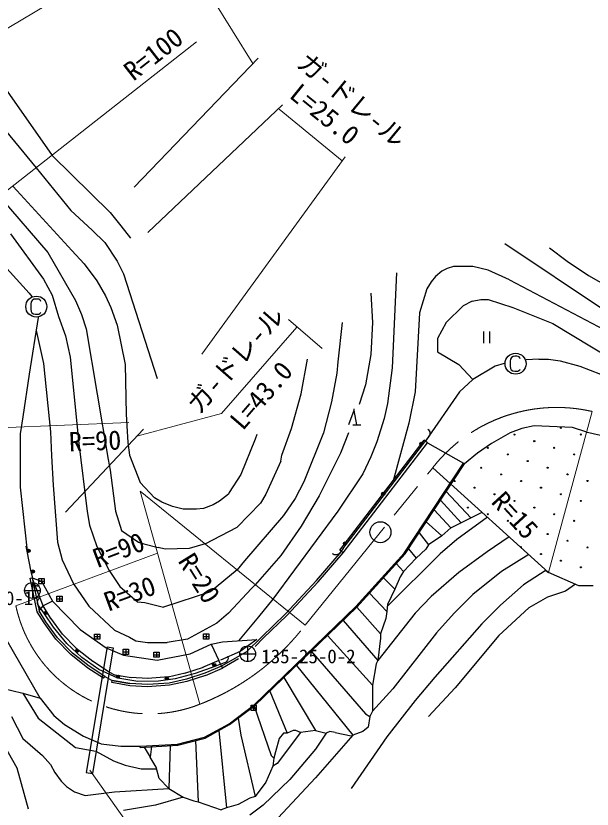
# Model space of a CAD drawing. Units: millimetres, scale not verified. Extents: x 40000 to 680000, y 20000 to 380000.
# Drawn here: x 120405 to 175263, y 241835 to 317403 of the extents above; entities that cross this region are included whole.
import ezdxf
from ezdxf.enums import TextEntityAlignment as Align

# ---------------------------------------------------------------- set-up
doc = ezdxf.new("R2010")
doc.units = ezdxf.units.MM
doc.header["$LTSCALE"] = 1000
doc.linetypes.add('CHAIN', pattern=[18.5, 12, -1.5, 3.5, -1.5])
for name, color, linetype, lineweight in [('M-BGD', 7, 'Continuous', 25), ('M-BMK', 2, 'CHAIN', 13), ('M-BMK-SRVR', 3, 'Continuous', 25), ('M-STR-HTXT', 7, 'Continuous', 13)]:
    doc.layers.add(name, color=color, linetype=linetype, lineweight=lineweight)
doc.styles.add('ＭＳ ゴシック', font='')
doc.styles.get('ＭＳ ゴシック').set_extended_font_data('MS Gothic')

# ---------------------------------------------------------------- blocks, each defined once
blk = doc.blocks.new('BUHIN1')
at = {"layer": 'M-BGD'}
blk.add_lwpolyline([(-365, -535), (-311, -623), (-231, -682), (-129, -722), (-11, -735), (182, -706), (331, -653), (473, -521), (546, -368), (556, -164), (483, 320), (412, 522), (319, 634), (160, 717), (-24, 730), (-212, 701), (-353, 665), (-420, 609), (-480, 535), (-499, 461)], dxfattribs=at)
blk.add_circle((0, 0), 1000, dxfattribs=at)

msp = doc.modelspace()

# ---------------------------------------------------------------- linework, layer by layer
at = {"layer": 'M-BGD'}
for p, q in [((114049, 312989), (122346, 302913)), ((119129, 310872), (123870, 304099)), ((123870, 304099), (129374, 298680)), ((122346, 302913), (125648, 298849)), ((120145, 301135), (125733, 295039)), ((118875, 300119), (123447, 294870)), ((125648, 298849), (127680, 296987)), ((129374, 298680), (130390, 297410)), ((116081, 297156), (121669, 290975)), ((127680, 296987), (128866, 295801)), ((130390, 297410), (131321, 296225)), ((119891, 296648), (123024, 292330)), ((128866, 295801), (130051, 294023)), ((166966, 295717), (176448, 289367)), ((123447, 294870), (126072, 290298)), ((125733, 295039), (126918, 293769)), ((171199, 295293), (172892, 294023)), ((130051, 294023), (130644, 292838)), ((172892, 294023), (174924, 292669)), ((126918, 293769), (128104, 292161)), ((161462, 293346), (160954, 293092)), ((162055, 293515), (161462, 293346)), ((163918, 293515), (162055, 293515)), ((165357, 293177), (163918, 293515)), ((130644, 292838), (133861, 282847)), ((156636, 292923), (156213, 283863)), ((160362, 292584), (159938, 292076)), ((160954, 293092), (160362, 292584)), ((167389, 292245), (165357, 293177)), ((174924, 292669), (179327, 290129)), ((123024, 292330), (123870, 290806)), ((128104, 292161), (128950, 290721)), ((159938, 292076), (159515, 291399)), ((167389, 292245), (180258, 285472)), ((121669, 290975), (121922, 290658)), ((154181, 290975), (154350, 288181)), ((159515, 291399), (158838, 289113)), ((123870, 290806), (124463, 288774)), ((126072, 290298), (126664, 288943)), ((128950, 290721), (129458, 289621)), ((163833, 290213), (162986, 289790)), ((163833, 290213), (164680, 290383)), ((164680, 290383), (165357, 290383)), ((165357, 290383), (167728, 289621)), ((129458, 289621), (130051, 287927)), ((162986, 289790), (161378, 288181)), ((167728, 289621), (171538, 288097)), ((122523, 288682), (121669, 283271)), ((124463, 288774), (125140, 286911)), ((126664, 288943), (127088, 287589)), ((158838, 289113), (158414, 281577)), ((130051, 287927), (130813, 284202)), ((151472, 288181), (151048, 284456)), ((154350, 288181), (154181, 285133)), ((161378, 288181), (160531, 286657)), ((171538, 288097), (178396, 283948)), ((122325, 287430), (123024, 284287)), ((127088, 287589), (129204, 275143)), ((164934, 287335), (164934, 286234)), ((165526, 286234), (165526, 287335)), ((125140, 286911), (125564, 284879)), ((160531, 286657), (160531, 285387)), ((154181, 285133), (153673, 282255)), ((160531, 285387), (162563, 284202)), ((123024, 284287), (123701, 277767)), ((125564, 284879), (126410, 276667)), ((130813, 284202), (130898, 279461)), ((147577, 281408), (148167, 284693)), ((151048, 284456), (150964, 283355)), ((162563, 284202), (163918, 282763)), ((166893, 284301), (166034, 284033)), ((170183, 284710), (168968, 284646)), ((170183, 284710), (171114, 284710)), ((171114, 284710), (172215, 284541)), ((172215, 284541), (174078, 284033)), ((156213, 283863), (155790, 280477)), ((166034, 284033), (163918, 282763)), ((174078, 284033), (181190, 281239)), ((121669, 283271), (121076, 279207)), ((150964, 283355), (150456, 280646)), ((163918, 282763), (162648, 281577)), ((153673, 282255), (153080, 280392)), ((146646, 278106), (147577, 281408)), ((158414, 281577), (157822, 278614)), ((162648, 281577), (159422, 276936)), ((150456, 280646), (149694, 277683)), ((155790, 280477), (155451, 279037)), ((152572, 279799), (152064, 278445)), ((152572, 279969), (152572, 279799)), ((152572, 279799), (152826, 278445)), ((121076, 279207), (120822, 277598)), ((130898, 279461), (130982, 278360)), ((155451, 279037), (154774, 276836)), ((130982, 278360), (131067, 276751)), ((145714, 275566), (146646, 278106)), ((152488, 278445), (152826, 278445)), ((152826, 278445), (153250, 278445)), ((157822, 278614), (156307, 273109)), ((168574, 278106), (167474, 277683)), ((169760, 278360), (168574, 278106)), ((173400, 278191), (169760, 278360)), ((174670, 277767), (173400, 278191)), ((120822, 277598), (120822, 272518)), ((123701, 277767), (123786, 275481)), ((143344, 277513), (143174, 277090)), ((149694, 277683), (147831, 273026)), ((152064, 277683), (151302, 275735)), ((159726, 277334), (159422, 276936)), ((159632, 278034), (159699, 277970)), ((159699, 277970), (159763, 277884)), ((159773, 277408), (159726, 277334)), ((159763, 277884), (159809, 277780)), ((159808, 277491), (159773, 277408)), ((159828, 277592), (159808, 277491)), ((159809, 277780), (159825, 277695)), ((159825, 277695), (159828, 277592)), ((167474, 277683), (165696, 276667)), ((174670, 277767), (187540, 274804)), ((126410, 276667), (127199, 270185)), ((131067, 276751), (131236, 275566)), ((143174, 277090), (141820, 273703)), ((151235, 266493), (159270, 276974)), ((151552, 266249), (159587, 276731)), ((154774, 276836), (154181, 275397)), ((159118, 276539), (159422, 276936)), ((159587, 276731), (159270, 276974)), ((159587, 276731), (163018, 274777)), ((165696, 276667), (164341, 275735)), ((151859, 267045), (159118, 276539)), ((123786, 275481), (123955, 272687)), ((129204, 275143), (129374, 274127)), ((131236, 275566), (132252, 272941)), ((145630, 274973), (145714, 275566)), ((151302, 275735), (149270, 271671)), ((154181, 275397), (153419, 273788)), ((164341, 275735), (163102, 274722)), ((145630, 274973), (144190, 271841)), ((157380, 266209), (163018, 274777)), ((157459, 266148), (163102, 274722)), ((163018, 274777), (163102, 274722)), ((129374, 274127), (129882, 270232)), ((141820, 273703), (140719, 272010)), ((153419, 273788), (151048, 270232)), ((133607, 271502), (132252, 272941)), ((147831, 273026), (146984, 271417)), ((120822, 272518), (121472, 266411)), ((123955, 272687), (124378, 267269)), ((161380, 272106), (163712, 269580)), ((134284, 271079), (133607, 271502)), ((140634, 271841), (139788, 271163)), ((140719, 272010), (140634, 271841)), ((144190, 271841), (143682, 270994)), ((146984, 271417), (145884, 269809)), ((149270, 271671), (147577, 268793)), ((135300, 270655), (134284, 271079)), ((136316, 270401), (135300, 270655)), ((139195, 270825), (138264, 270486)), ((139788, 271163), (139195, 270825)), ((143682, 270994), (141481, 268708)), ((160824, 271260), (162798, 269122)), ((127199, 270185), (127426, 268877)), ((129882, 270232), (130474, 268369)), ((137586, 270401), (136316, 270401)), ((138264, 270486), (137586, 270401)), ((145884, 269809), (142158, 265491)), ((151048, 270232), (144868, 261850)), ((160221, 270345), (161807, 268626)), ((161801, 268623), (164780, 270114)), ((159477, 269215), (160954, 267861)), ((165305, 269640), (162394, 267523)), ((127426, 268877), (128104, 266845)), ((130474, 268369), (132083, 267269)), ((138433, 267099), (141481, 268708)), ((147577, 268793), (145630, 265999)), ((160954, 267861), (161801, 268623)), ((158791, 268171), (159684, 267015)), ((160954, 267861), (159684, 267015)), ((162394, 267523), (160785, 266168)), ((167355, 267786), (165272, 266337)), ((121472, 266411), (121372, 266901)), ((124378, 267269), (124802, 265575)), ((128104, 266845), (129289, 264559)), ((132083, 267269), (132591, 267099)), ((132591, 267099), (133946, 266761)), ((134623, 266591), (133946, 266761)), ((138433, 267099), (136909, 266676)), ((151556, 266648), (151859, 267045)), ((159684, 267015), (159430, 266591)), ((121872, 264446), (121472, 266411)), ((136909, 266676), (134623, 266591)), ((145630, 265999), (143174, 263205)), ((149033, 263609), (151400, 266379)), ((149182, 263476), (151552, 266249)), ((150623, 266112), (150551, 266157)), ((150720, 266069), (150623, 266112)), ((150816, 266055), (150720, 266069)), ((150921, 266057), (150816, 266055)), ((151014, 266080), (150921, 266057)), ((151109, 266121), (151014, 266080)), ((151183, 266177), (151109, 266121)), ((151252, 266251), (151183, 266177)), ((151552, 266249), (151235, 266493)), ((151556, 266648), (151252, 266251)), ((151552, 266249), (151400, 266379)), ((152782, 261129), (157380, 266209)), ((152854, 261059), (157459, 266148)), ((160785, 266168), (155766, 261149)), ((157779, 266634), (158499, 265745)), ((159430, 266591), (158499, 265745)), ((165272, 266337), (162563, 264390)), ((169245, 266079), (166627, 264475)), ((124802, 265575), (125902, 263289)), ((142158, 265491), (141481, 264644)), ((158499, 265745), (157314, 264475)), ((129289, 264559), (130305, 263035)), ((141481, 264644), (138941, 262527)), ((156619, 265219), (157314, 264475)), ((170899, 264584), (168744, 263205)), ((170860, 264559), (171114, 264390)), ((121756, 263841), (121945, 263861)), ((122428, 260628), (121756, 263841)), ((121972, 263957), (121872, 264446)), ((123017, 261205), (121945, 263861)), ((121945, 263861), (122623, 260725)), ((121945, 263861), (122854, 263543)), ((122072, 263467), (121972, 263957)), ((122604, 263793), (123104, 263793)), ((122604, 263293), (122604, 263793)), ((122854, 263793), (122854, 263293)), ((123104, 263793), (123104, 263293)), ((156467, 262781), (155388, 263860)), ((156975, 263967), (156467, 262781)), ((157314, 264475), (156975, 263967)), ((162563, 264390), (159938, 262104)), ((166627, 264475), (163918, 262273)), ((173993, 263120), (171114, 264390)), ((122096, 263382), (122072, 263467)), ((122136, 263301), (122096, 263382)), ((122199, 263219), (122136, 263301)), ((122278, 263154), (122199, 263219)), ((122353, 263111), (122278, 263154)), ((122462, 263077), (122353, 263111)), ((122569, 263068), (122462, 263077)), ((122661, 263077), (122569, 263068)), ((122604, 263543), (123104, 263543)), ((123104, 263293), (122604, 263293)), ((122854, 263543), (123894, 261646)), ((125902, 263289), (127342, 261173)), ((130305, 263035), (131998, 261596)), ((143174, 263205), (142836, 262866)), ((146045, 260411), (149033, 263609)), ((146187, 260271), (149182, 263476)), ((168744, 263205), (166542, 261257)), ((173688, 263254), (172723, 262612)), ((175348, 263120), (173993, 263120)), ((138941, 262527), (134454, 261088)), ((142836, 262866), (140634, 260495)), ((142920, 262951), (142836, 262866)), ((154085, 262419), (155705, 260665)), ((156467, 262781), (155790, 261342)), ((163918, 262273), (162140, 260495)), ((172723, 262612), (171030, 262019)), ((122457, 261526), (122464, 261622)), ((122467, 261423), (122457, 261526)), ((122464, 261622), (122494, 261722)), ((122494, 261722), (122537, 261810)), ((122537, 261810), (122607, 261889)), ((122607, 261889), (122672, 261943)), ((123894, 261646), (123017, 261205)), ((123894, 261646), (126538, 258946)), ((124310, 262117), (124810, 262117)), ((124310, 261617), (124310, 262117)), ((124310, 261867), (124810, 261867)), ((124810, 261617), (124310, 261617)), ((124560, 262117), (124560, 261617)), ((124810, 262117), (124810, 261617)), ((131998, 261596), (132676, 261511)), ((132676, 261511), (134454, 261088)), ((144868, 261850), (143513, 260157)), ((159938, 262104), (158414, 260495)), ((171030, 262019), (169252, 261003)), ((122498, 261335), (122467, 261423)), ((122547, 261247), (122498, 261335)), ((122832, 260837), (122547, 261247)), ((122623, 260725), (123017, 261205)), ((123250, 259689), (122623, 260725)), ((123117, 260426), (122832, 260837)), ((123746, 259989), (123017, 261205)), ((127342, 261173), (129797, 258887)), ((143092, 251784), (152782, 261129)), ((143161, 251712), (152854, 261059)), ((152877, 261081), (155112, 258548)), ((155790, 261342), (155705, 260665)), ((166542, 261257), (164764, 259479)), ((169252, 261003), (166373, 258379)), ((123086, 259575), (122428, 260628)), ((124000, 259154), (123117, 260426)), ((124831, 258510), (123718, 260032)), ((140634, 260495), (139534, 259564)), ((143513, 260157), (141584, 257861)), ((143805, 258252), (146045, 260411)), ((143945, 258109), (146187, 260271)), ((158414, 260495), (154858, 256008)), ((155620, 259987), (155112, 258548)), ((155705, 260665), (155620, 259987)), ((162140, 260495), (160446, 258633)), ((124209, 258029), (123086, 259575)), ((124363, 258168), (123250, 259689)), ((139534, 259564), (136740, 258040)), ((151567, 259818), (154858, 256008)), ((164764, 259479), (160277, 254399)), ((122717, 252407), (118799, 259146)), ((125250, 257610), (124000, 259154)), ((126216, 257096), (124779, 258572)), ((126538, 258946), (129005, 257200)), ((127897, 258515), (128397, 258515)), ((127897, 258015), (127897, 258515)), ((128147, 258515), (128147, 258015)), ((128397, 258515), (128397, 258015)), ((129797, 258887), (131236, 258209)), ((138260, 258531), (138760, 258531)), ((138260, 258031), (138260, 258531)), ((138510, 258531), (138510, 258031)), ((138760, 258531), (138760, 258031)), ((155112, 258548), (155112, 258125)), ((160446, 258633), (156298, 253299)), ((125637, 256557), (124209, 258029)), ((125800, 256691), (124363, 258168)), ((127897, 258265), (128397, 258265)), ((128397, 258015), (127897, 258015)), ((131236, 258209), (131829, 257871)), ((131829, 257871), (132930, 257701)), ((132930, 257701), (134792, 257701)), ((136740, 258040), (134792, 257701)), ((138260, 258281), (138760, 258281)), ((138760, 258031), (138260, 258031)), ((138997, 257539), (140075, 257758)), ((140075, 257758), (143331, 257980)), ((143331, 257980), (141749, 256837)), ((142329, 256776), (143805, 258252)), ((143177, 257342), (143945, 258109)), ((150060, 258365), (154350, 253637)), ((155112, 258125), (154858, 256008)), ((166373, 258379), (162224, 253383)), ((126699, 256273), (125250, 257610)), ((127731, 255912), (126159, 257147)), ((129090, 257307), (127109, 245321)), ((129682, 257210), (127701, 245223)), ((129005, 257200), (130657, 256510)), ((129090, 257307), (129682, 257210)), ((130633, 257078), (131133, 257078)), ((130633, 256578), (130633, 257078)), ((130883, 257078), (130883, 256578)), ((131133, 257078), (131133, 256578)), ((136991, 256638), (138997, 257539)), ((138997, 257539), (139740, 255980)), ((127260, 255262), (125637, 256557)), ((127373, 255456), (125800, 256691)), ((128315, 255137), (126699, 256273)), ((130633, 256828), (131133, 256828)), ((131133, 256578), (130633, 256578)), ((130657, 256510), (133864, 256039)), ((133545, 256796), (134045, 256796)), ((133545, 256296), (133545, 256796)), ((133545, 256546), (134045, 256546)), ((134045, 256296), (133545, 256296)), ((133795, 256796), (133795, 256296)), ((133864, 256039), (136991, 256638)), ((134045, 256796), (134045, 256296)), ((141749, 256837), (139879, 256040)), ((142372, 256808), (139966, 255445)), ((140575, 256414), (140597, 256324)), ((140604, 256217), (140587, 256104)), ((140597, 256324), (140604, 256217)), ((148514, 256874), (153673, 250928)), ((128876, 254475), (127373, 255456)), ((129193, 254961), (127690, 255942)), ((139336, 255431), (137469, 254753)), ((139740, 255980), (138178, 255320)), ((139966, 255445), (138404, 254785)), ((139966, 255445), (138404, 254785)), ((139806, 255602), (139336, 255431)), ((140065, 255271), (139740, 255980)), ((140276, 255773), (139806, 255602)), ((141600, 256141), (140065, 255271)), ((140356, 255810), (140276, 255773)), ((140430, 255861), (140356, 255810)), ((140502, 255935), (140430, 255861)), ((140555, 256023), (140502, 255935)), ((140587, 256104), (140555, 256023)), ((147116, 255526), (152488, 248896)), ((154689, 255669), (154350, 253637)), ((154858, 256008), (154689, 255669)), ((128748, 254308), (127260, 255262)), ((130105, 254300), (128315, 255137)), ((129193, 254961), (129856, 254606)), ((136531, 254773), (134888, 254417)), ((137469, 254753), (135574, 254258)), ((138222, 255336), (136472, 254756)), ((138404, 254785), (136654, 254206)), ((138462, 254569), (140065, 255271)), ((128748, 254308), (128876, 254475)), ((128876, 254475), (129567, 254097)), ((129529, 253890), (129567, 254097)), ((131269, 253788), (129567, 254097)), ((129567, 254097), (131269, 253788)), ((131373, 254358), (129856, 254606)), ((132028, 253978), (130105, 254300)), ((132994, 254284), (131298, 254367)), ((133996, 254027), (132028, 253978)), ((134970, 254429), (132924, 254283)), ((135574, 254258), (133996, 254027)), ((136654, 254206), (135011, 253850)), ((136683, 253984), (135020, 253636)), ((138462, 254569), (136683, 253984)), ((145927, 254379), (148932, 249319)), ((160277, 254399), (158414, 252198)), ((118960, 253383), (121076, 252875)), ((131243, 253567), (129529, 253890)), ((132928, 253480), (131243, 253567)), ((132966, 253704), (131269, 253788)), ((135020, 253636), (132928, 253480)), ((135011, 253850), (132966, 253704)), ((154350, 253637), (154350, 252621)), ((156298, 253299), (154350, 251182)), ((162224, 253383), (159684, 250674)), ((121076, 252875), (122717, 252407)), ((121076, 252875), (122516, 250505)), ((122717, 252407), (124026, 250757)), ((144585, 253085), (146222, 249065)), ((154350, 252621), (154350, 251182)), ((140695, 249975), (143092, 251784)), ((140750, 249891), (143152, 251704)), ((142789, 251746), (143289, 251746)), ((142789, 251246), (142789, 251746)), ((143039, 251746), (143039, 251246)), ((143083, 251653), (144698, 246949)), ((143289, 251746), (143289, 251246)), ((158414, 252198), (155705, 248727)), ((142789, 251496), (143289, 251496)), ((143289, 251246), (142789, 251246)), ((153673, 250928), (154096, 250674)), ((154350, 251182), (154096, 250674)), ((119976, 250674), (121076, 248557)), ((122516, 250505), (126072, 247711)), ((124026, 250757), (125030, 249890)), ((141565, 250507), (141820, 248896)), ((154096, 250674), (153927, 249658)), ((125030, 249890), (126833, 248794)), ((138376, 248694), (140695, 249975)), ((138413, 248600), (140750, 249891)), ((153927, 249658), (153419, 249235)), ((126833, 248794), (128521, 248064)), ((135805, 248039), (138376, 248694)), ((139728, 249326), (140465, 241953)), ((141820, 248896), (143174, 243054)), ((147492, 249150), (145291, 246187)), ((145884, 249065), (145460, 248557)), ((146222, 249065), (145884, 249065)), ((146815, 249319), (146222, 249065)), ((147069, 249319), (146815, 249319)), ((147492, 249150), (147069, 249319)), ((148932, 249319), (147492, 249150)), ((148932, 249319), (149948, 249065)), ((149948, 249065), (148932, 247541)), ((152488, 248896), (148932, 244832)), ((150286, 249235), (149948, 249065)), ((150794, 249150), (150286, 249235)), ((150794, 249150), (152318, 248811)), ((152318, 248811), (152488, 248896)), ((155705, 248727), (152318, 243816)), ((153419, 249235), (152488, 248896)), ((118960, 248473), (120484, 245763)), ((121076, 248557), (122939, 246949)), ((128521, 248064), (130393, 247836)), ((132244, 247820), (135805, 248039)), ((132250, 247720), (135811, 247939)), ((135102, 247896), (134962, 243816)), ((135829, 247942), (138413, 248600)), ((137497, 248367), (137756, 242546)), ((145460, 248557), (145122, 247287)), ((126072, 247711), (128019, 247372)), ((128019, 247372), (129712, 246441)), ((130393, 247836), (132244, 247820)), ((132250, 247720), (132243, 247820)), ((132633, 247744), (133184, 246779)), ((133327, 247787), (133184, 246779)), ((145122, 247287), (144952, 246695)), ((148932, 247541), (146476, 244663)), ((122939, 246949), (123701, 246102)), ((129712, 246441), (130813, 246017)), ((133776, 245848), (133184, 246779)), ((144698, 246949), (144952, 246695)), ((144952, 246695), (144868, 245933)), ((120484, 245763), (121584, 241869)), ((123701, 246102), (124124, 245340)), ((130813, 246017), (132337, 245679)), ((132337, 245679), (133815, 245679)), ((134030, 244747), (133776, 245848)), ((144868, 245933), (144190, 244409)), ((145291, 246187), (144868, 245933)), ((124124, 245340), (124717, 244493)), ((127109, 245321), (127701, 245223)), ((124717, 244493), (125225, 243985)), ((134962, 243816), (134030, 244747)), ((144190, 244409), (143174, 243054)), ((146476, 244663), (143936, 242207)), ((148932, 244832), (145376, 241022)), ((125225, 243985), (125987, 243477)), ((125987, 243477), (127003, 243139)), ((127003, 243139), (129797, 243477)), ((129797, 243477), (134962, 243816)), ((134962, 243816), (136316, 242969)), ((136316, 242969), (133692, 242207)), ((136316, 242969), (137332, 242631)), ((137332, 242631), (137756, 242546)), ((142666, 242885), (141566, 242292)), ((143174, 243054), (142666, 242885)), ((133692, 242207), (130644, 241699)), ((137756, 242546), (139957, 241784)), ((140465, 241953), (139957, 241784)), ((141566, 242292), (140465, 241953)), ((143936, 242207), (142666, 241276))]:
    msp.add_line(p, q, dxfattribs=at)
for centre, radius in [((172290, 278153), 50), ((167863, 277519), 50), ((174188, 277521), 50), ((158999, 276630), 150), ((158999, 276630), 132), ((158999, 276630), 115), ((158999, 276630), 96.7), ((158999, 276630), 79.5), ((158999, 276630), 58.5), ((158999, 276630), 40.5), ((158999, 276630), 23.3), ((158999, 276630), 4.5), ((169761, 276887), 50), ((165334, 276253), 50), ((171658, 276255), 50), ((167231, 275621), 50), ((173556, 275623), 50), ((164702, 274356), 50), ((169129, 274989), 50), ((171027, 274358), 50), ((166600, 273724), 50), ((172924, 273726), 50), ((162173, 273090), 50), ((168497, 273092), 50), ((174822, 273094), 50), ((164070, 272458), 50), ((170395, 272460), 50), ((155370, 271883), 150), ((155370, 271883), 132), ((155370, 271883), 115), ((155370, 271883), 96.7), ((155370, 271883), 79.5), ((155370, 271883), 58.5), ((155370, 271883), 40.5), ((155370, 271883), 23.3), ((155370, 271883), 4.5), ((165968, 271826), 50), ((172292, 271828), 50), ((163438, 270561), 50), ((167865, 271194), 50), ((169763, 270562), 50), ((174190, 271196), 50), ((165336, 269929), 50), ((171660, 269931), 50), ((167233, 269297), 50), ((173558, 269299), 50), ((169131, 268665), 50), ((171028, 268033), 50), ((151740, 267136), 150), ((151740, 267136), 132), ((151740, 267136), 115), ((151740, 267136), 96.7), ((151740, 267136), 79.5), ((151740, 267136), 58.5), ((151740, 267136), 40.5), ((151740, 267136), 23.3), ((151740, 267136), 4.5), ((172926, 267401), 50), ((174824, 266769), 50), ((121619, 266441), 150), ((121619, 266441), 132), ((121619, 266441), 115), ((121619, 266441), 96.7), ((121619, 266441), 79.5), ((121619, 266441), 58.5), ((121619, 266441), 40.5), ((121619, 266441), 23.3), ((121619, 266441), 4.5), ((170397, 266135), 50), ((172294, 265504), 50), ((122019, 264476), 150), ((122019, 264476), 132), ((122019, 264476), 115), ((122019, 264476), 96.7), ((122019, 264476), 79.5), ((122019, 264476), 58.5), ((122019, 264476), 40.5), ((122019, 264476), 23.3), ((174192, 264872), 50), ((122019, 264476), 4.5), ((123240, 260512), 150), ((123240, 260512), 132), ((123240, 260512), 115), ((123240, 260512), 96.7), ((123240, 260512), 79.5), ((123240, 260512), 58.5), ((123240, 260512), 40.5), ((123240, 260512), 23.3), ((123240, 260512), 4.5), ((126229, 256911), 150), ((126229, 256911), 132), ((126229, 256911), 115), ((126229, 256911), 96.7), ((126229, 256911), 79.5), ((126229, 256911), 58.5), ((126229, 256911), 40.5), ((126229, 256911), 23.3), ((126229, 256911), 4.5), ((139285, 255572), 150), ((139285, 255572), 132), ((139285, 255572), 115), ((139285, 255572), 96.7), ((139285, 255572), 79.5), ((139285, 255572), 58.5), ((139285, 255572), 40.5), ((139285, 255572), 23.3), ((139285, 255572), 4.5), ((130130, 254448), 150), ((130130, 254448), 132), ((130130, 254448), 115), ((130130, 254448), 96.7), ((130130, 254448), 79.5), ((130130, 254448), 58.5), ((130130, 254448), 40.5), ((130130, 254448), 23.3), ((130130, 254448), 4.5), ((134777, 254293), 150), ((134777, 254293), 132), ((134777, 254293), 115), ((134777, 254293), 96.7), ((134777, 254293), 79.5), ((134777, 254293), 58.5), ((134777, 254293), 40.5), ((134777, 254293), 23.3), ((134777, 254293), 4.5)]:
    msp.add_circle(centre, radius, dxfattribs=at)
msp.add_arc((168499, 266767), 50, 268.26087, 186.90758, dxfattribs=at)
at = {"layer": 'M-BMK'}
msp.add_line((147935, 259358), (160084, 274357), dxfattribs=at)
for centre, radius, start, end in [((171887, 265100), 15000, 76.99475, 141.89206), ((133119, 263911), 13000, 192.03979, 291.66687), ((129630, 273284), 23000, 291.12286, 322.73602)]:
    msp.add_arc(centre, radius, start, end, dxfattribs=at)
at = {"layer": 'M-BMK-SRVR'}
for p, q in [((121977, 263410), (121977, 261910)), ((121227, 262660), (122727, 262660)), ((142470, 257384), (142470, 255884)), ((141720, 256634), (143220, 256634))]:
    msp.add_line(p, q, dxfattribs=at)
for centre, radius in [((155111, 268217), 1000), ((121977, 262660), 750), ((142470, 256634), 750)]:
    msp.add_circle(centre, radius, dxfattribs=at)
at = {"layer": 'M-STR-HTXT'}
for p, q in [((132168, 330345), (142960, 312861)), ((106006, 308163), (131829, 323487)), ((137586, 314936), (113964, 296394)), ((143457, 313380), (131675, 301082)), ((145788, 308929), (132962, 296781)), ((151472, 303591), (145460, 308501)), ((151763, 303969), (138093, 285186)), ((146368, 288469), (149562, 285721)), ((139978, 279532), (147154, 287758)), ((171114, 264390), (175263, 279715)), ((131914, 277361), (139978, 279532)), ((118885, 278147), (131161, 278655)), ((125131, 270135), (132552, 278040)), ((160084, 274357), (171114, 264390)), ((137918, 251829), (132238, 272140)), ((132238, 272140), (147935, 259358)), ((133901, 266205), (120405, 261199)), ((136886, 232305), (127431, 245548))]:
    msp.add_line(p, q, dxfattribs=at)

# ---------------------------------------------------------------- block references
at = {"rotation": 171.45831}
for p in [(122349, 289705), (167975, 284269)]:
    msp.add_blockref('BUHIN1', p, dxfattribs=at)

# ---------------------------------------------------------------- texts
at = {"layer": 'M-BGD', "style": 'ＭＳ ゴシック'}
for s, p in [('135-25-0-1', (113075, 260878)), ('135-25-0-2', (143770, 255334))]:
    msp.add_text(s, height=1320, dxfattribs=at).set_placement(p, align=Align.BOTTOM_LEFT)
at = {"layer": 'M-STR-HTXT', "style": 'ＭＳ ゴシック'}
for s, rotation, p in [('R=100', 38, (131934, 310694)), ('ガ-ドレ-ル', 320.4, (146669, 312261)), ('L=25.0', 321, (145982, 309255)), ('ガ-ドレ-ル', 48.7, (138277, 278988)), ('L=43.0', 49.2, (142421, 277458)), ('R=90', 2.2, (125507, 275359)), ('R=15', 312.589, (165163, 270669)), ('R=90', 20.8, (128380, 264273)), ('R=20', 301.8, (135309, 265189)), ('R=30', 20.3, (129417, 260133))]:
    msp.add_text(s, height=1833, rotation=rotation, dxfattribs=at).set_placement(p, align=Align.BOTTOM_LEFT)

doc.saveas('drawing.dxf')
